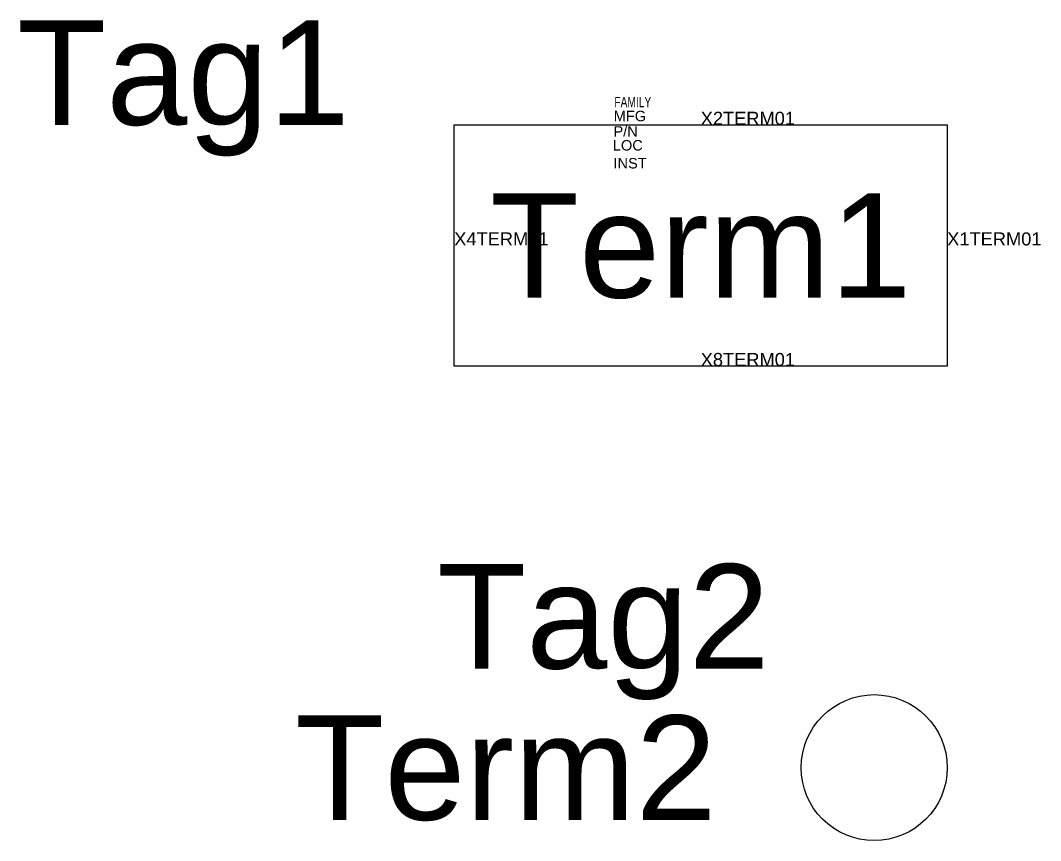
# Model space of a CAD drawing. Header units: inches. Extents: x -3.88 to 0.09, y -0.57 to 0.22.
# Drawn here: x -0.887 to 0.089, y -0.57 to 0.215 of the extents above; entities outside this region: 3.
import ezdxf
from ezdxf.enums import TextEntityAlignment as Align

# ---------------------------------------------------------------- set-up
doc = ezdxf.new("R2010")
doc.units = ezdxf.units.IN
doc.header["$MEASUREMENT"] = 0
doc.styles.add('INERCONNECT TABLES', font='arial.ttf', dxfattribs={"height": 0.1})
doc.styles.add('WD', font='arial.ttf', dxfattribs={"height": 1})

msp = doc.modelspace()

# ---------------------------------------------------------------- linework, layer by layer
msp.add_lwpolyline([(-0.47188, 0.11548), (0, 0.11548), (0, -0.11548), (-0.47188, -0.11548)], close=True)
msp.add_circle((-0.06988, -0.5), 0.06988)

# ---------------------------------------------------------------- texts
at = {"linetype": 'Continuous', "style": 'INERCONNECT TABLES', "flags": 8}
for tag, p in [('Tag1', (-0.57188, 0.16548)), ('Desc1', (-3.50005, -0.1)), ('Desc2', (-3.50005, -0.25)), ('Tag2', (-0.16988, -0.35512)), ('Desc3', (-3.50005, -0.4)), ('Term2', (-0.22055, -0.5))]:
    msp.add_attdef(tag, text='', height=0.1, dxfattribs=at).set_placement(p, align=Align.MIDDLE_RIGHT)
at = {"linetype": 'Continuous', "style": 'WD', "width": 0.7, "flags": 9}
msp.add_attdef('FAMILY', (-0.31862, 0.13227), '', height=0.01, dxfattribs=at)
at = {"linetype": 'Continuous', "style": 'INERCONNECT TABLES', "flags": 9}
msp.add_attdef('MFG', text='', height=0.01, dxfattribs=at).set_placement((-0.28816, 0.11895), align=Align.RIGHT)
at = {"linetype": 'Continuous', "flags": 9}
for tag, p, height, style in [('X2TERM01', (-0.23594, 0.11548), 0.0125, 'WD'), ('P/N', (-0.31949, 0.10419), 0.01, 'INERCONNECT TABLES'), ('LOC', (-0.32007, 0.09087), 0.01, 'INERCONNECT TABLES'), ('INST', (-0.31949, 0.07372), 0.01, 'INERCONNECT TABLES'), ('X4TERM01', (-0.47188, 0), 0.0125, 'WD'), ('X1TERM01', (0, 0), 0.0125, 'WD'), ('X8TERM01', (-0.23594, -0.11548), 0.0125, 'WD')]:
    msp.add_attdef(tag, p, '', height=height, dxfattribs=dict(at, style=style))
at = {"linetype": 'Continuous', "style": 'INERCONNECT TABLES', "flags": 8}
msp.add_attdef('Term1', text='', height=0.1, dxfattribs=at).set_placement((-0.23594, 0), align=Align.MIDDLE_CENTER)

doc.saveas('drawing.dxf')
